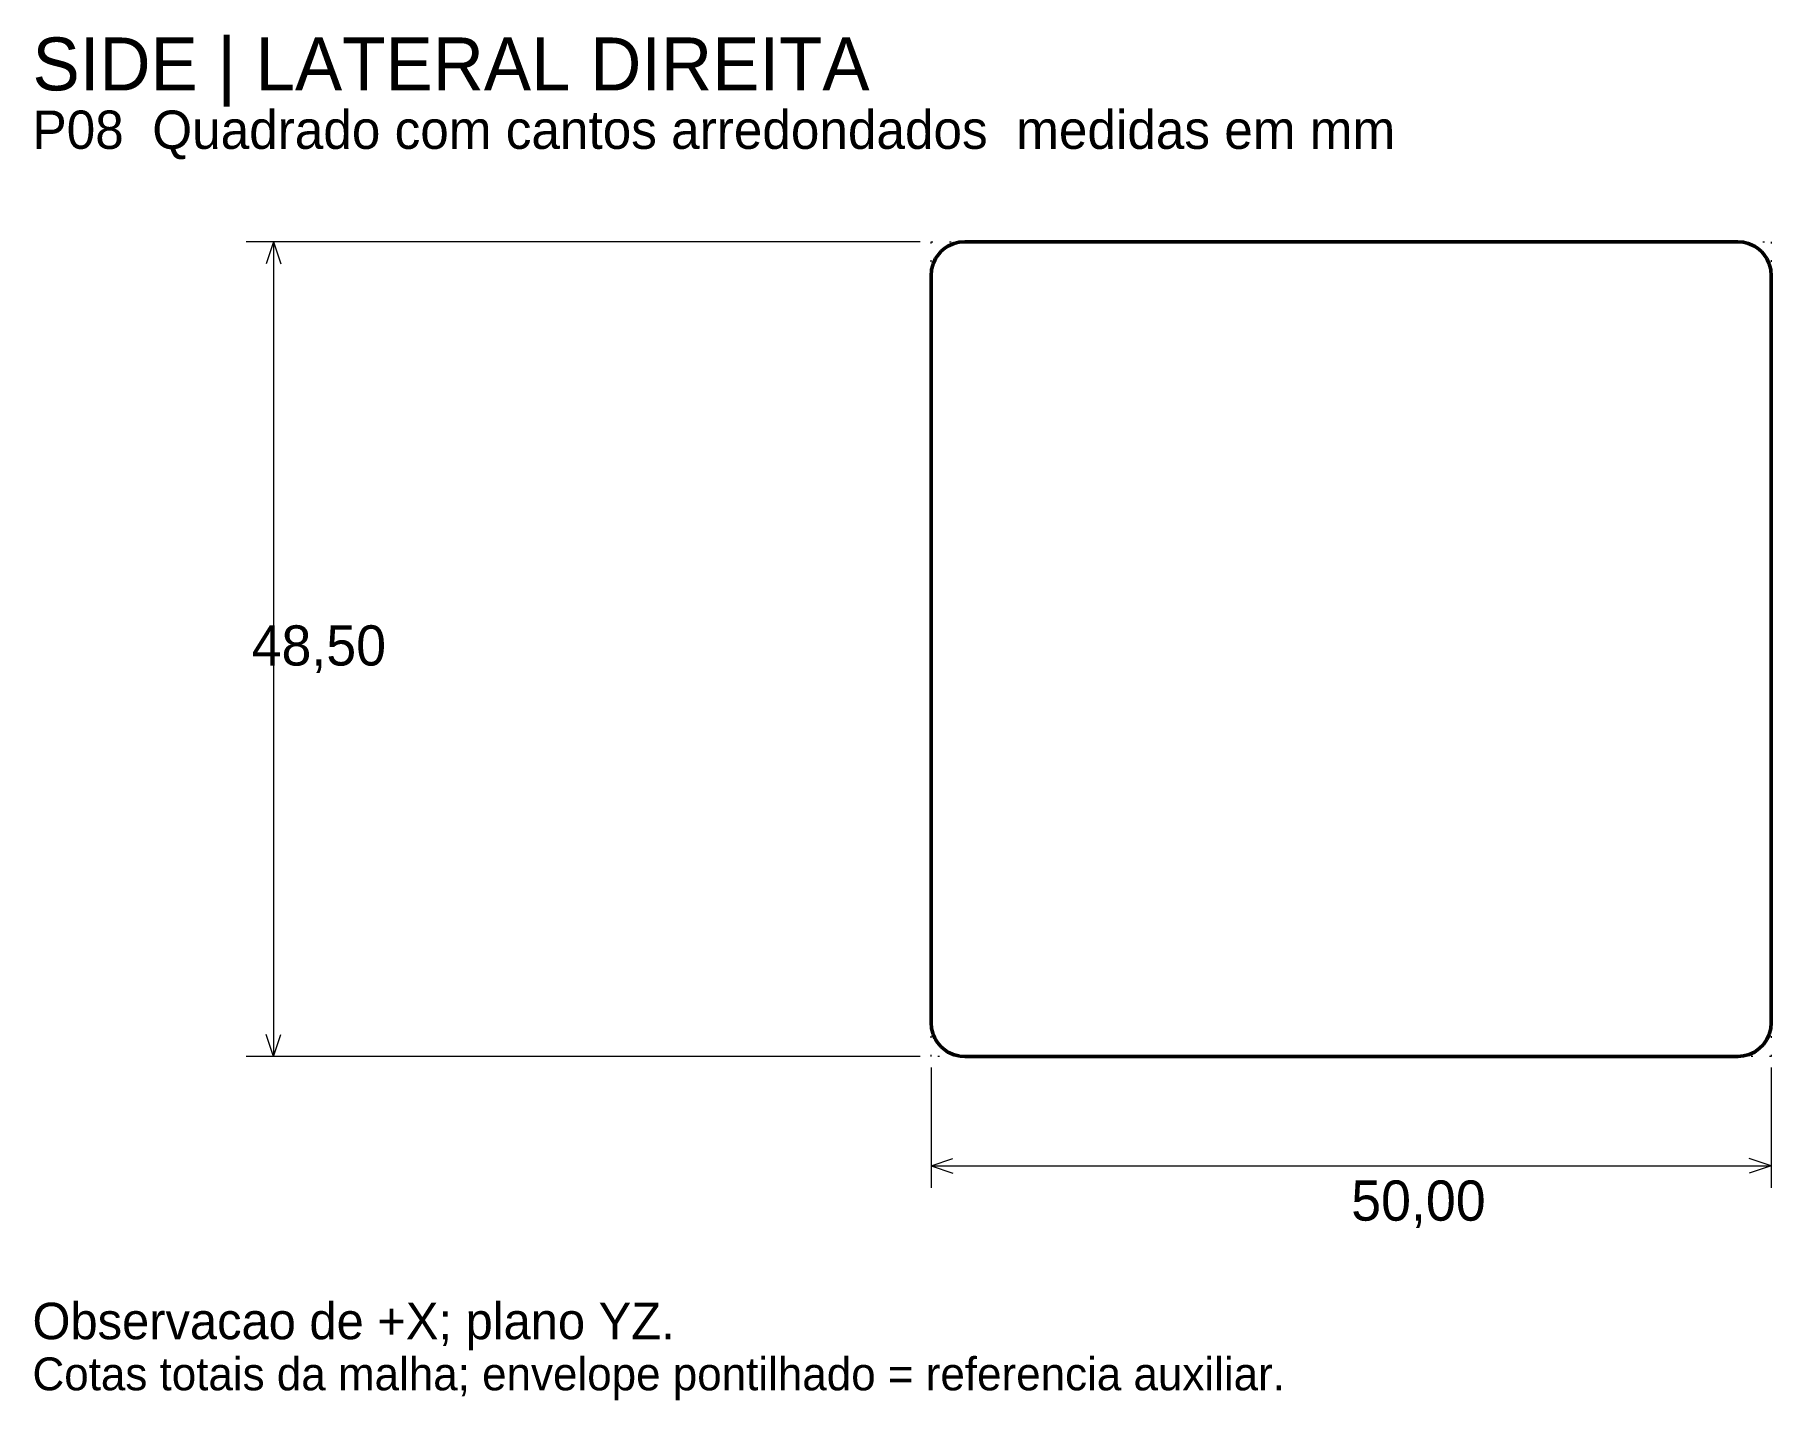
# Model space of a CAD drawing. Header units: millimetres. Extents: x 4 to 108, y 1 to 83.
import ezdxf

# ---------------------------------------------------------------- set-up
doc = ezdxf.new("R2010")
doc.units = ezdxf.units.MM
doc.linetypes.add('DOTTED', pattern=[1, 0, -1])
for name, color, linetype, lineweight in [('REFERENCE', 8, 'DOTTED', 13), ('TEXT', 7, 'CONTINUOUS', 18), ('THIN', 7, 'CONTINUOUS', 18), ('VISIBLE', 7, 'CONTINUOUS', 50)]:
    doc.layers.add(name, color=color, linetype=linetype, lineweight=lineweight)

msp = doc.modelspace()

# ---------------------------------------------------------------- linework, layer by layer
at = {"layer": 'REFERENCE'}
for p, q in [((57.61, 70.45), (107.61, 70.45)), ((57.61, 21.95), (57.61, 70.45)), ((107.61, 70.45), (107.61, 21.95)), ((107.61, 21.95), (57.61, 21.95))]:
    msp.add_line(p, q, dxfattribs=at)
at = {"layer": 'THIN'}
for p, q in [((56.96, 70.45), (16.85, 70.45)), ((18.48, 70.45), (18.04, 69.14)), ((18.48, 70.45), (18.48, 21.95)), ((18.48, 70.45), (18.91, 69.14)), ((18.48, 21.95), (18.04, 23.25)), ((18.48, 21.95), (18.91, 23.25)), ((56.96, 21.95), (16.85, 21.95)), ((57.61, 21.29), (57.61, 14.13)), ((107.61, 21.29), (107.61, 14.13)), ((57.61, 15.43), (58.91, 15.87)), ((107.61, 15.43), (106.3, 15.87)), ((57.61, 15.43), (107.61, 15.43)), ((57.61, 15.43), (58.91, 15)), ((107.61, 15.43), (106.3, 15))]:
    msp.add_line(p, q, dxfattribs=at)
at = {"layer": 'VISIBLE'}
for p, q in [((58.7, 70.23), (58.92, 70.33)), ((58.92, 70.33), (58.99, 70.35)), ((58.99, 70.35), (59.26, 70.42)), ((59.26, 70.42), (59.3, 70.42)), ((59.3, 70.42), (59.61, 70.45)), ((59.61, 70.45), (105.61, 70.45)), ((105.61, 70.45), (105.92, 70.42)), ((105.92, 70.42), (105.96, 70.42)), ((105.96, 70.42), (106.23, 70.35)), ((106.23, 70.35), (106.29, 70.33)), ((106.29, 70.33), (106.52, 70.23)), ((57.73, 69.13), (57.83, 69.35)), ((57.83, 69.35), (57.88, 69.45)), ((57.88, 69.45), (57.99, 69.62)), ((57.99, 69.62), (58.08, 69.73)), ((58.08, 69.73), (58.19, 69.86)), ((58.19, 69.86), (58.32, 69.98)), ((58.32, 69.98), (58.43, 70.06)), ((58.43, 70.06), (58.61, 70.18)), ((58.61, 70.18), (58.7, 70.23)), ((106.52, 70.23), (106.61, 70.18)), ((106.61, 70.18), (106.78, 70.06)), ((106.78, 70.06), (106.89, 69.98)), ((106.89, 69.98), (107.02, 69.86)), ((107.02, 69.86), (107.14, 69.73)), ((107.14, 69.73), (107.23, 69.62)), ((107.23, 69.62), (107.34, 69.45)), ((107.34, 69.45), (107.39, 69.35)), ((107.39, 69.35), (107.49, 69.13)), ((57.61, 68.45), (57.63, 68.76)), ((57.61, 23.95), (57.61, 68.45)), ((57.63, 68.76), (57.64, 68.79)), ((57.64, 68.79), (57.71, 69.06)), ((57.71, 69.06), (57.73, 69.13)), ((107.49, 69.13), (107.51, 69.06)), ((107.51, 69.06), (107.58, 68.79)), ((107.58, 68.79), (107.58, 68.76)), ((107.58, 68.76), (107.61, 68.45)), ((107.61, 23.95), (107.61, 68.45)), ((57.61, 23.95), (57.63, 23.63)), ((107.58, 23.6), (107.61, 23.95)), ((57.63, 23.63), (57.64, 23.6)), ((57.64, 23.6), (57.71, 23.33)), ((57.71, 23.33), (57.73, 23.26)), ((57.73, 23.26), (57.83, 23.04)), ((57.83, 23.04), (57.88, 22.95)), ((57.88, 22.95), (57.99, 22.77)), ((57.99, 22.77), (58.08, 22.66)), ((107.14, 22.66), (107.34, 22.95)), ((107.34, 22.95), (107.49, 23.26)), ((107.49, 23.26), (107.58, 23.6)), ((58.08, 22.66), (58.19, 22.53)), ((58.19, 22.53), (58.32, 22.41)), ((58.32, 22.41), (58.43, 22.33)), ((58.43, 22.33), (58.61, 22.21)), ((58.61, 22.21), (58.7, 22.16)), ((58.7, 22.16), (58.92, 22.07)), ((58.92, 22.07), (58.99, 22.04)), ((58.99, 22.04), (59.26, 21.98)), ((59.26, 21.98), (59.3, 21.97)), ((59.3, 21.97), (59.61, 21.95)), ((59.61, 21.95), (105.61, 21.95)), ((105.61, 21.95), (105.96, 21.98)), ((105.96, 21.98), (106.29, 22.07)), ((106.29, 22.07), (106.61, 22.21)), ((106.61, 22.21), (106.89, 22.41)), ((106.89, 22.41), (107.14, 22.66))]:
    msp.add_line(p, q, dxfattribs=at)

# ---------------------------------------------------------------- texts
at = {"layer": 'TEXT'}
for s, height, p in [('SIDE | LATERAL DIREITA', 3.1522, (4.13, 79.46)), ('P08  Quadrado com cantos arredondados  medidas em mm', 2.2826, (4.13, 75.98)), ('48,50', 2.391, (17.17, 45.22)), ('50,00', 2.391, (82.61, 12.17)), ('Observacao de +X; plano YZ.', 2.1739, (4.13, 5.11)), ('Cotas totais da malha; envelope pontilhado = referencia auxiliar.', 1.9565, (4.13, 2.07))]:
    msp.add_text(s, height=height, dxfattribs=at).set_placement(p)

doc.saveas('drawing.dxf')
